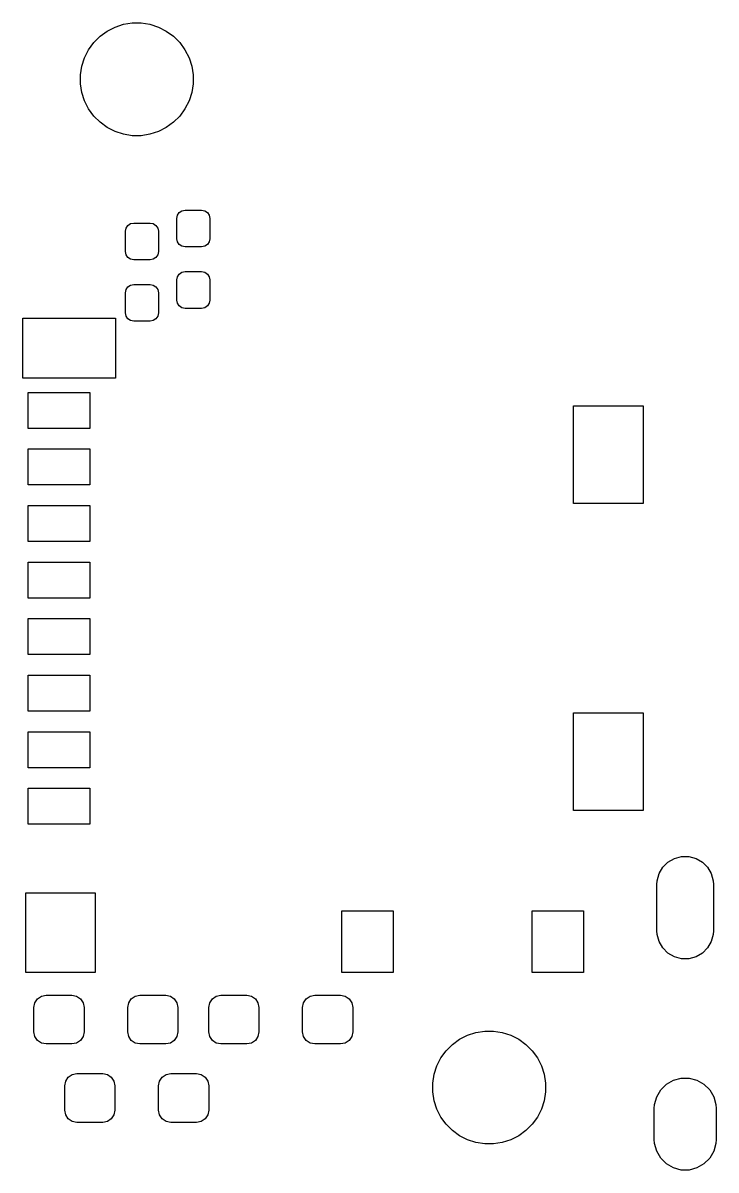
# Model space of a CAD drawing. Header units: millimetres. Extents: x 87.8 to 142.1, y -84.7 to -61.8.
# Drawn here: x 87.79 to 101.26, y -84.71 to -62.4 of the extents above; entities that cross this region are included whole.
import ezdxf

# ---------------------------------------------------------------- set-up
doc = ezdxf.new("R2010")
doc.units = ezdxf.units.MM
doc.layers.add('F.Mask', color=201, linetype='CONTINUOUS', true_color=0xd864ff)

msp = doc.modelspace()

# ---------------------------------------------------------------- linework, layer by layer
at = {"layer": 'F.Mask', "linetype": 'CONTINUOUS'}
for p, q in [((89.579048, -62.483733), (89.74321, -62.430393)), ((89.74321, -62.430393), (89.913695, -62.403391)), ((89.913695, -62.403391), (90.086305, -62.403391)), ((90.086305, -62.403391), (90.25679, -62.430393)), ((90.25679, -62.430393), (90.420952, -62.483733)), ((89.163553, -62.785607), (89.285607, -62.663553)), ((89.285607, -62.663553), (89.425252, -62.562096)), ((89.425252, -62.562096), (89.579048, -62.483733)), ((90.420952, -62.483733), (90.574748, -62.562096)), ((90.574748, -62.562096), (90.714393, -62.663553)), ((90.714393, -62.663553), (90.836447, -62.785607)), ((89.062096, -62.925252), (89.163553, -62.785607)), ((90.836447, -62.785607), (90.937904, -62.925252)), ((88.930393, -63.24321), (88.983733, -63.079048)), ((88.983733, -63.079048), (89.062096, -62.925252)), ((90.937904, -62.925252), (91.016267, -63.079048)), ((91.016267, -63.079048), (91.069607, -63.24321)), ((88.903391, -63.413695), (88.930393, -63.24321)), ((91.069607, -63.24321), (91.096609, -63.413695)), ((88.903391, -63.586305), (88.903391, -63.413695)), ((88.930393, -63.75679), (88.903391, -63.586305)), ((91.096609, -63.586305), (91.069607, -63.75679)), ((91.096609, -63.413695), (91.096609, -63.586305)), ((88.983733, -63.920952), (88.930393, -63.75679)), ((91.069607, -63.75679), (91.016267, -63.920952)), ((89.062096, -64.074748), (88.983733, -63.920952)), ((91.016267, -63.920952), (90.937904, -64.074748)), ((89.163553, -64.214393), (89.062096, -64.074748)), ((89.285607, -64.336447), (89.163553, -64.214393)), ((90.836447, -64.214393), (90.714393, -64.336447)), ((90.937904, -64.074748), (90.836447, -64.214393)), ((89.425252, -64.437904), (89.285607, -64.336447)), ((89.579048, -64.516267), (89.425252, -64.437904)), ((90.574748, -64.437904), (90.420952, -64.516267)), ((90.714393, -64.336447), (90.574748, -64.437904)), ((89.74321, -64.569607), (89.579048, -64.516267)), ((89.913695, -64.596609), (89.74321, -64.569607)), ((90.086305, -64.596609), (89.913695, -64.596609)), ((90.25679, -64.569607), (90.086305, -64.596609)), ((90.420952, -64.516267), (90.25679, -64.569607)), ((90.78, -66.205), (90.792179, -66.143771)), ((90.78, -66.6), (90.78, -66.205)), ((90.792179, -66.143771), (90.826863, -66.091863)), ((90.826863, -66.091863), (90.878771, -66.057179)), ((90.878771, -66.057179), (90.94, -66.045)), ((90.94, -66.045), (91.26, -66.045)), ((91.26, -66.045), (91.321229, -66.057179)), ((91.321229, -66.057179), (91.373137, -66.091863)), ((91.373137, -66.091863), (91.407821, -66.143771)), ((91.407821, -66.143771), (91.42, -66.205)), ((91.42, -66.205), (91.42, -66.6)), ((89.78, -66.455), (89.792179, -66.393771)), ((89.78, -66.85), (89.78, -66.455)), ((89.792179, -66.393771), (89.826863, -66.341863)), ((89.826863, -66.341863), (89.878771, -66.307179)), ((89.878771, -66.307179), (89.94, -66.295)), ((89.94, -66.295), (90.26, -66.295)), ((90.26, -66.295), (90.321229, -66.307179)), ((90.321229, -66.307179), (90.373137, -66.341863)), ((90.373137, -66.341863), (90.407821, -66.393771)), ((90.407821, -66.393771), (90.42, -66.455)), ((90.42, -66.455), (90.42, -66.85)), ((90.792179, -66.661229), (90.78, -66.6)), ((90.826863, -66.713137), (90.792179, -66.661229)), ((91.407821, -66.661229), (91.373137, -66.713137)), ((91.42, -66.6), (91.407821, -66.661229)), ((89.792179, -66.911229), (89.78, -66.85)), ((89.826863, -66.963137), (89.792179, -66.911229)), ((90.407821, -66.911229), (90.373137, -66.963137)), ((90.42, -66.85), (90.407821, -66.911229)), ((90.878771, -66.747821), (90.826863, -66.713137)), ((90.94, -66.76), (90.878771, -66.747821)), ((91.26, -66.76), (90.94, -66.76)), ((91.321229, -66.747821), (91.26, -66.76)), ((91.373137, -66.713137), (91.321229, -66.747821)), ((89.878771, -66.997821), (89.826863, -66.963137)), ((89.94, -67.01), (89.878771, -66.997821)), ((90.26, -67.01), (89.94, -67.01)), ((90.321229, -66.997821), (90.26, -67.01)), ((90.373137, -66.963137), (90.321229, -66.997821)), ((90.78, -67.4), (90.792179, -67.338771)), ((90.792179, -67.338771), (90.826863, -67.286863)), ((90.826863, -67.286863), (90.878771, -67.252179)), ((90.878771, -67.252179), (90.94, -67.24)), ((90.94, -67.24), (91.26, -67.24)), ((91.26, -67.24), (91.321229, -67.252179)), ((91.321229, -67.252179), (91.373137, -67.286863)), ((91.373137, -67.286863), (91.407821, -67.338771)), ((91.407821, -67.338771), (91.42, -67.4)), ((89.78, -67.65), (89.792179, -67.588771)), ((89.792179, -67.588771), (89.826863, -67.536863)), ((89.826863, -67.536863), (89.878771, -67.502179)), ((89.878771, -67.502179), (89.94, -67.49)), ((89.94, -67.49), (90.26, -67.49)), ((90.26, -67.49), (90.321229, -67.502179)), ((90.321229, -67.502179), (90.373137, -67.536863)), ((90.373137, -67.536863), (90.407821, -67.588771)), ((90.407821, -67.588771), (90.42, -67.65)), ((90.78, -67.795), (90.78, -67.4)), ((91.42, -67.4), (91.42, -67.795)), ((89.78, -68.045), (89.78, -67.65)), ((90.42, -67.65), (90.42, -68.045)), ((90.792179, -67.856229), (90.78, -67.795)), ((91.42, -67.795), (91.407821, -67.856229)), ((89.792179, -68.106229), (89.78, -68.045)), ((90.42, -68.045), (90.407821, -68.106229)), ((90.826863, -67.908137), (90.792179, -67.856229)), ((90.878771, -67.942821), (90.826863, -67.908137)), ((90.94, -67.955), (90.878771, -67.942821)), ((91.26, -67.955), (90.94, -67.955)), ((91.321229, -67.942821), (91.26, -67.955)), ((91.373137, -67.908137), (91.321229, -67.942821)), ((91.407821, -67.856229), (91.373137, -67.908137)), ((87.7876, -69.315), (87.7876, -68.145)), ((87.7876, -68.145), (89.5876, -68.145)), ((89.5876, -68.145), (89.5876, -69.315)), ((89.826863, -68.158137), (89.792179, -68.106229)), ((89.878771, -68.192821), (89.826863, -68.158137)), ((89.94, -68.205), (89.878771, -68.192821)), ((90.26, -68.205), (89.94, -68.205)), ((90.321229, -68.192821), (90.26, -68.205)), ((90.373137, -68.158137), (90.321229, -68.192821)), ((90.407821, -68.106229), (90.373137, -68.158137)), ((89.5876, -69.315), (87.7876, -69.315)), ((87.8876, -70.29), (87.8876, -69.59)), ((87.8876, -69.59), (89.0876, -69.59)), ((89.0876, -69.59), (89.0876, -70.29)), ((98.4926, -71.75), (98.4926, -69.85)), ((98.4926, -69.85), (99.8426, -69.85)), ((99.8426, -69.85), (99.8426, -71.75)), ((89.0876, -70.29), (87.8876, -70.29)), ((87.8876, -71.39), (87.8876, -70.69)), ((87.8876, -70.69), (89.0876, -70.69)), ((89.0876, -70.69), (89.0876, -71.39)), ((89.0876, -71.39), (87.8876, -71.39)), ((87.8876, -72.49), (87.8876, -71.79)), ((87.8876, -71.79), (89.0876, -71.79)), ((89.0876, -71.79), (89.0876, -72.49)), ((99.8426, -71.75), (98.4926, -71.75)), ((89.0876, -72.49), (87.8876, -72.49)), ((87.8876, -73.59), (87.8876, -72.89)), ((87.8876, -72.89), (89.0876, -72.89)), ((89.0876, -72.89), (89.0876, -73.59)), ((89.0876, -73.59), (87.8876, -73.59)), ((87.8876, -74.69), (87.8876, -73.99)), ((87.8876, -73.99), (89.0876, -73.99)), ((89.0876, -73.99), (89.0876, -74.69)), ((89.0876, -74.69), (87.8876, -74.69)), ((87.8876, -75.79), (87.8876, -75.09)), ((87.8876, -75.09), (89.0876, -75.09)), ((89.0876, -75.09), (89.0876, -75.79)), ((89.0876, -75.79), (87.8876, -75.79)), ((98.4926, -77.72), (98.4926, -75.82)), ((98.4926, -75.82), (99.8426, -75.82)), ((99.8426, -75.82), (99.8426, -77.72)), ((87.8876, -76.89), (87.8876, -76.19)), ((87.8876, -76.19), (89.0876, -76.19)), ((89.0876, -76.19), (89.0876, -76.89)), ((89.0876, -76.89), (87.8876, -76.89)), ((87.8876, -77.99), (87.8876, -77.29)), ((87.8876, -77.29), (89.0876, -77.29)), ((89.0876, -77.29), (89.0876, -77.99)), ((99.8426, -77.72), (98.4926, -77.72)), ((89.0876, -77.99), (87.8876, -77.99)), ((100.225656, -78.825181), (100.327181, -78.723656)), ((100.327181, -78.723656), (100.451524, -78.651866)), ((100.451524, -78.651866), (100.590211, -78.614705)), ((100.590211, -78.614705), (100.733789, -78.614705)), ((100.733789, -78.614705), (100.872476, -78.651866)), ((100.872476, -78.651866), (100.996819, -78.723656)), ((100.996819, -78.723656), (101.098344, -78.825181)), ((100.116705, -79.088211), (100.153866, -78.949524)), ((100.153866, -78.949524), (100.225656, -78.825181)), ((101.098344, -78.825181), (101.170134, -78.949524)), ((101.170134, -78.949524), (101.207295, -79.088211)), ((100.112, -79.16), (100.116705, -79.088211)), ((100.112, -80.06), (100.112, -79.16)), ((101.207295, -79.088211), (101.212, -79.16)), ((101.212, -79.16), (101.212, -80.06)), ((87.8426, -80.875), (87.8426, -79.325)), ((87.8426, -79.325), (89.1926, -79.325)), ((89.1926, -79.325), (89.1926, -80.875)), ((93.9876, -80.87), (93.9876, -79.67)), ((93.9876, -79.67), (94.9876, -79.67)), ((94.9876, -79.67), (94.9876, -80.87)), ((97.6876, -80.87), (97.6876, -79.67)), ((97.6876, -79.67), (98.6876, -79.67)), ((98.6876, -79.67), (98.6876, -80.87)), ((100.116705, -80.131789), (100.112, -80.06)), ((101.212, -80.06), (101.207295, -80.131789)), ((100.153866, -80.270476), (100.116705, -80.131789)), ((100.225656, -80.394819), (100.153866, -80.270476)), ((101.170134, -80.270476), (101.098344, -80.394819)), ((101.207295, -80.131789), (101.170134, -80.270476)), ((100.327181, -80.496344), (100.225656, -80.394819)), ((100.451524, -80.568134), (100.327181, -80.496344)), ((100.996819, -80.496344), (100.872476, -80.568134)), ((101.098344, -80.394819), (100.996819, -80.496344)), ((100.590211, -80.605295), (100.451524, -80.568134)), ((100.733789, -80.605295), (100.590211, -80.605295)), ((100.872476, -80.568134), (100.733789, -80.605295)), ((89.1926, -80.875), (87.8426, -80.875)), ((94.9876, -80.87), (93.9876, -80.87)), ((98.6876, -80.87), (97.6876, -80.87)), ((88.018079, -81.459613), (88.069562, -81.382562)), ((88.069562, -81.382562), (88.146613, -81.331079)), ((88.146613, -81.331079), (88.2375, -81.313)), ((88.2375, -81.313), (88.7375, -81.313)), ((88.7375, -81.313), (88.828387, -81.331079)), ((88.828387, -81.331079), (88.905438, -81.382562)), ((88.905438, -81.382562), (88.956921, -81.459613)), ((89.843079, -81.459613), (89.894562, -81.382562)), ((89.894562, -81.382562), (89.971613, -81.331079)), ((89.971613, -81.331079), (90.0625, -81.313)), ((90.0625, -81.313), (90.5625, -81.313)), ((90.5625, -81.313), (90.653387, -81.331079)), ((90.653387, -81.331079), (90.730438, -81.382562)), ((90.730438, -81.382562), (90.781921, -81.459613)), ((91.418079, -81.459613), (91.469562, -81.382562)), ((91.469562, -81.382562), (91.546613, -81.331079)), ((91.546613, -81.331079), (91.6375, -81.313)), ((91.6375, -81.313), (92.1375, -81.313)), ((92.1375, -81.313), (92.228387, -81.331079)), ((92.228387, -81.331079), (92.305438, -81.382562)), ((92.305438, -81.382562), (92.356921, -81.459613)), ((93.243079, -81.459613), (93.294562, -81.382562)), ((93.294562, -81.382562), (93.371613, -81.331079)), ((93.371613, -81.331079), (93.4625, -81.313)), ((93.4625, -81.313), (93.9625, -81.313)), ((93.9625, -81.313), (94.053387, -81.331079)), ((94.053387, -81.331079), (94.130438, -81.382562)), ((94.130438, -81.382562), (94.181921, -81.459613)), ((88, -81.5505), (88.018079, -81.459613)), ((88, -82.0255), (88, -81.5505)), ((88.956921, -81.459613), (88.975, -81.5505)), ((88.975, -81.5505), (88.975, -82.0255)), ((89.825, -81.5505), (89.843079, -81.459613)), ((89.825, -82.0255), (89.825, -81.5505)), ((90.781921, -81.459613), (90.8, -81.5505)), ((90.8, -81.5505), (90.8, -82.0255)), ((91.4, -81.5505), (91.418079, -81.459613)), ((91.4, -82.0255), (91.4, -81.5505)), ((92.356921, -81.459613), (92.375, -81.5505)), ((92.375, -81.5505), (92.375, -82.0255)), ((93.225, -81.5505), (93.243079, -81.459613)), ((93.225, -82.0255), (93.225, -81.5505)), ((94.181921, -81.459613), (94.2, -81.5505)), ((94.2, -81.5505), (94.2, -82.0255)), ((88.018079, -82.116387), (88, -82.0255)), ((88.975, -82.0255), (88.956921, -82.116387)), ((89.843079, -82.116387), (89.825, -82.0255)), ((90.8, -82.0255), (90.781921, -82.116387)), ((91.418079, -82.116387), (91.4, -82.0255)), ((92.375, -82.0255), (92.356921, -82.116387)), ((93.243079, -82.116387), (93.225, -82.0255)), ((94.2, -82.0255), (94.181921, -82.116387)), ((96.275452, -82.170896), (96.429248, -82.092533)), ((96.429248, -82.092533), (96.59341, -82.039193)), ((96.59341, -82.039193), (96.763895, -82.012191)), ((96.763895, -82.012191), (96.936505, -82.012191)), ((96.936505, -82.012191), (97.10699, -82.039193)), ((97.10699, -82.039193), (97.271152, -82.092533)), ((97.271152, -82.092533), (97.424948, -82.170896)), ((88.069562, -82.193438), (88.018079, -82.116387)), ((88.146613, -82.244921), (88.069562, -82.193438)), ((88.2375, -82.263), (88.146613, -82.244921)), ((88.7375, -82.263), (88.2375, -82.263)), ((88.828387, -82.244921), (88.7375, -82.263)), ((88.905438, -82.193438), (88.828387, -82.244921)), ((88.956921, -82.116387), (88.905438, -82.193438)), ((89.894562, -82.193438), (89.843079, -82.116387)), ((89.971613, -82.244921), (89.894562, -82.193438)), ((90.0625, -82.263), (89.971613, -82.244921)), ((90.5625, -82.263), (90.0625, -82.263)), ((90.653387, -82.244921), (90.5625, -82.263)), ((90.730438, -82.193438), (90.653387, -82.244921)), ((90.781921, -82.116387), (90.730438, -82.193438)), ((91.469562, -82.193438), (91.418079, -82.116387)), ((91.546613, -82.244921), (91.469562, -82.193438)), ((91.6375, -82.263), (91.546613, -82.244921)), ((92.1375, -82.263), (91.6375, -82.263)), ((92.228387, -82.244921), (92.1375, -82.263)), ((92.305438, -82.193438), (92.228387, -82.244921)), ((92.356921, -82.116387), (92.305438, -82.193438)), ((93.294562, -82.193438), (93.243079, -82.116387)), ((93.371613, -82.244921), (93.294562, -82.193438)), ((93.4625, -82.263), (93.371613, -82.244921)), ((93.9625, -82.263), (93.4625, -82.263)), ((94.053387, -82.244921), (93.9625, -82.263)), ((94.130438, -82.193438), (94.053387, -82.244921)), ((94.181921, -82.116387), (94.130438, -82.193438)), ((96.013753, -82.394407), (96.135807, -82.272353)), ((96.135807, -82.272353), (96.275452, -82.170896)), ((97.424948, -82.170896), (97.564593, -82.272353)), ((97.564593, -82.272353), (97.686647, -82.394407)), ((95.833933, -82.687848), (95.912296, -82.534052)), ((95.912296, -82.534052), (96.013753, -82.394407)), ((97.686647, -82.394407), (97.788104, -82.534052)), ((97.788104, -82.534052), (97.866467, -82.687848)), ((95.780593, -82.85201), (95.833933, -82.687848)), ((97.866467, -82.687848), (97.919807, -82.85201)), ((88.6, -83.0745), (88.618079, -82.983613)), ((88.618079, -82.983613), (88.669562, -82.906562)), ((88.669562, -82.906562), (88.746613, -82.855079)), ((88.746613, -82.855079), (88.8375, -82.837)), ((88.8375, -82.837), (89.3375, -82.837)), ((89.3375, -82.837), (89.428387, -82.855079)), ((89.428387, -82.855079), (89.505438, -82.906562)), ((89.505438, -82.906562), (89.556921, -82.983613)), ((89.556921, -82.983613), (89.575, -83.0745)), ((90.425, -83.0745), (90.443079, -82.983613)), ((90.443079, -82.983613), (90.494562, -82.906562)), ((90.494562, -82.906562), (90.571613, -82.855079)), ((90.571613, -82.855079), (90.6625, -82.837)), ((90.6625, -82.837), (91.1625, -82.837)), ((91.1625, -82.837), (91.253387, -82.855079)), ((91.253387, -82.855079), (91.330438, -82.906562)), ((91.330438, -82.906562), (91.381921, -82.983613)), ((91.381921, -82.983613), (91.4, -83.0745)), ((95.753591, -83.022495), (95.780593, -82.85201)), ((97.919807, -82.85201), (97.946809, -83.022495)), ((100.296743, -83.043988), (100.43239, -82.965672)), ((100.43239, -82.965672), (100.583684, -82.925133)), ((100.583684, -82.925133), (100.740316, -82.925133)), ((100.740316, -82.925133), (100.89161, -82.965672)), ((100.89161, -82.965672), (101.027257, -83.043988)), ((88.6, -83.5495), (88.6, -83.0745)), ((89.575, -83.0745), (89.575, -83.5495)), ((90.425, -83.5495), (90.425, -83.0745)), ((91.4, -83.0745), (91.4, -83.5495)), ((95.753591, -83.195105), (95.753591, -83.022495)), ((95.780593, -83.36559), (95.753591, -83.195105)), ((97.946809, -83.195105), (97.919807, -83.36559)), ((97.946809, -83.022495), (97.946809, -83.195105)), ((100.107672, -83.29039), (100.185988, -83.154743)), ((100.185988, -83.154743), (100.296743, -83.043988)), ((101.027257, -83.043988), (101.138012, -83.154743)), ((101.138012, -83.154743), (101.216328, -83.29039)), ((95.833933, -83.529752), (95.780593, -83.36559)), ((97.919807, -83.36559), (97.866467, -83.529752)), ((100.062, -83.52), (100.067133, -83.441684)), ((100.067133, -83.441684), (100.107672, -83.29039)), ((101.216328, -83.29039), (101.256867, -83.441684)), ((101.256867, -83.441684), (101.262, -83.52)), ((88.618079, -83.640387), (88.6, -83.5495)), ((88.669562, -83.717438), (88.618079, -83.640387)), ((89.556921, -83.640387), (89.505438, -83.717438)), ((89.575, -83.5495), (89.556921, -83.640387)), ((90.443079, -83.640387), (90.425, -83.5495)), ((90.494562, -83.717438), (90.443079, -83.640387)), ((91.381921, -83.640387), (91.330438, -83.717438)), ((91.4, -83.5495), (91.381921, -83.640387)), ((95.912296, -83.683548), (95.833933, -83.529752)), ((97.866467, -83.529752), (97.788104, -83.683548)), ((100.062, -84.12), (100.062, -83.52)), ((101.262, -83.52), (101.262, -84.12)), ((88.746613, -83.768921), (88.669562, -83.717438)), ((88.8375, -83.787), (88.746613, -83.768921)), ((89.3375, -83.787), (88.8375, -83.787)), ((89.428387, -83.768921), (89.3375, -83.787)), ((89.505438, -83.717438), (89.428387, -83.768921)), ((90.571613, -83.768921), (90.494562, -83.717438)), ((90.6625, -83.787), (90.571613, -83.768921)), ((91.1625, -83.787), (90.6625, -83.787)), ((91.253387, -83.768921), (91.1625, -83.787)), ((91.330438, -83.717438), (91.253387, -83.768921)), ((96.013753, -83.823193), (95.912296, -83.683548)), ((96.135807, -83.945247), (96.013753, -83.823193)), ((97.686647, -83.823193), (97.564593, -83.945247)), ((97.788104, -83.683548), (97.686647, -83.823193)), ((96.275452, -84.046704), (96.135807, -83.945247)), ((96.429248, -84.125067), (96.275452, -84.046704)), ((97.424948, -84.046704), (97.271152, -84.125067)), ((97.564593, -83.945247), (97.424948, -84.046704)), ((96.59341, -84.178407), (96.429248, -84.125067)), ((96.763895, -84.205409), (96.59341, -84.178407)), ((96.936505, -84.205409), (96.763895, -84.205409)), ((97.10699, -84.178407), (96.936505, -84.205409)), ((97.271152, -84.125067), (97.10699, -84.178407)), ((100.067133, -84.198316), (100.062, -84.12)), ((100.107672, -84.34961), (100.067133, -84.198316)), ((101.256867, -84.198316), (101.216328, -84.34961)), ((101.262, -84.12), (101.256867, -84.198316)), ((100.185988, -84.485257), (100.107672, -84.34961)), ((100.296743, -84.596012), (100.185988, -84.485257)), ((101.138012, -84.485257), (101.027257, -84.596012)), ((101.216328, -84.34961), (101.138012, -84.485257)), ((100.43239, -84.674328), (100.296743, -84.596012)), ((100.583684, -84.714867), (100.43239, -84.674328)), ((100.740316, -84.714867), (100.583684, -84.714867)), ((100.89161, -84.674328), (100.740316, -84.714867)), ((101.027257, -84.596012), (100.89161, -84.674328))]:
    msp.add_line(p, q, dxfattribs=at)

doc.saveas('drawing.dxf')
